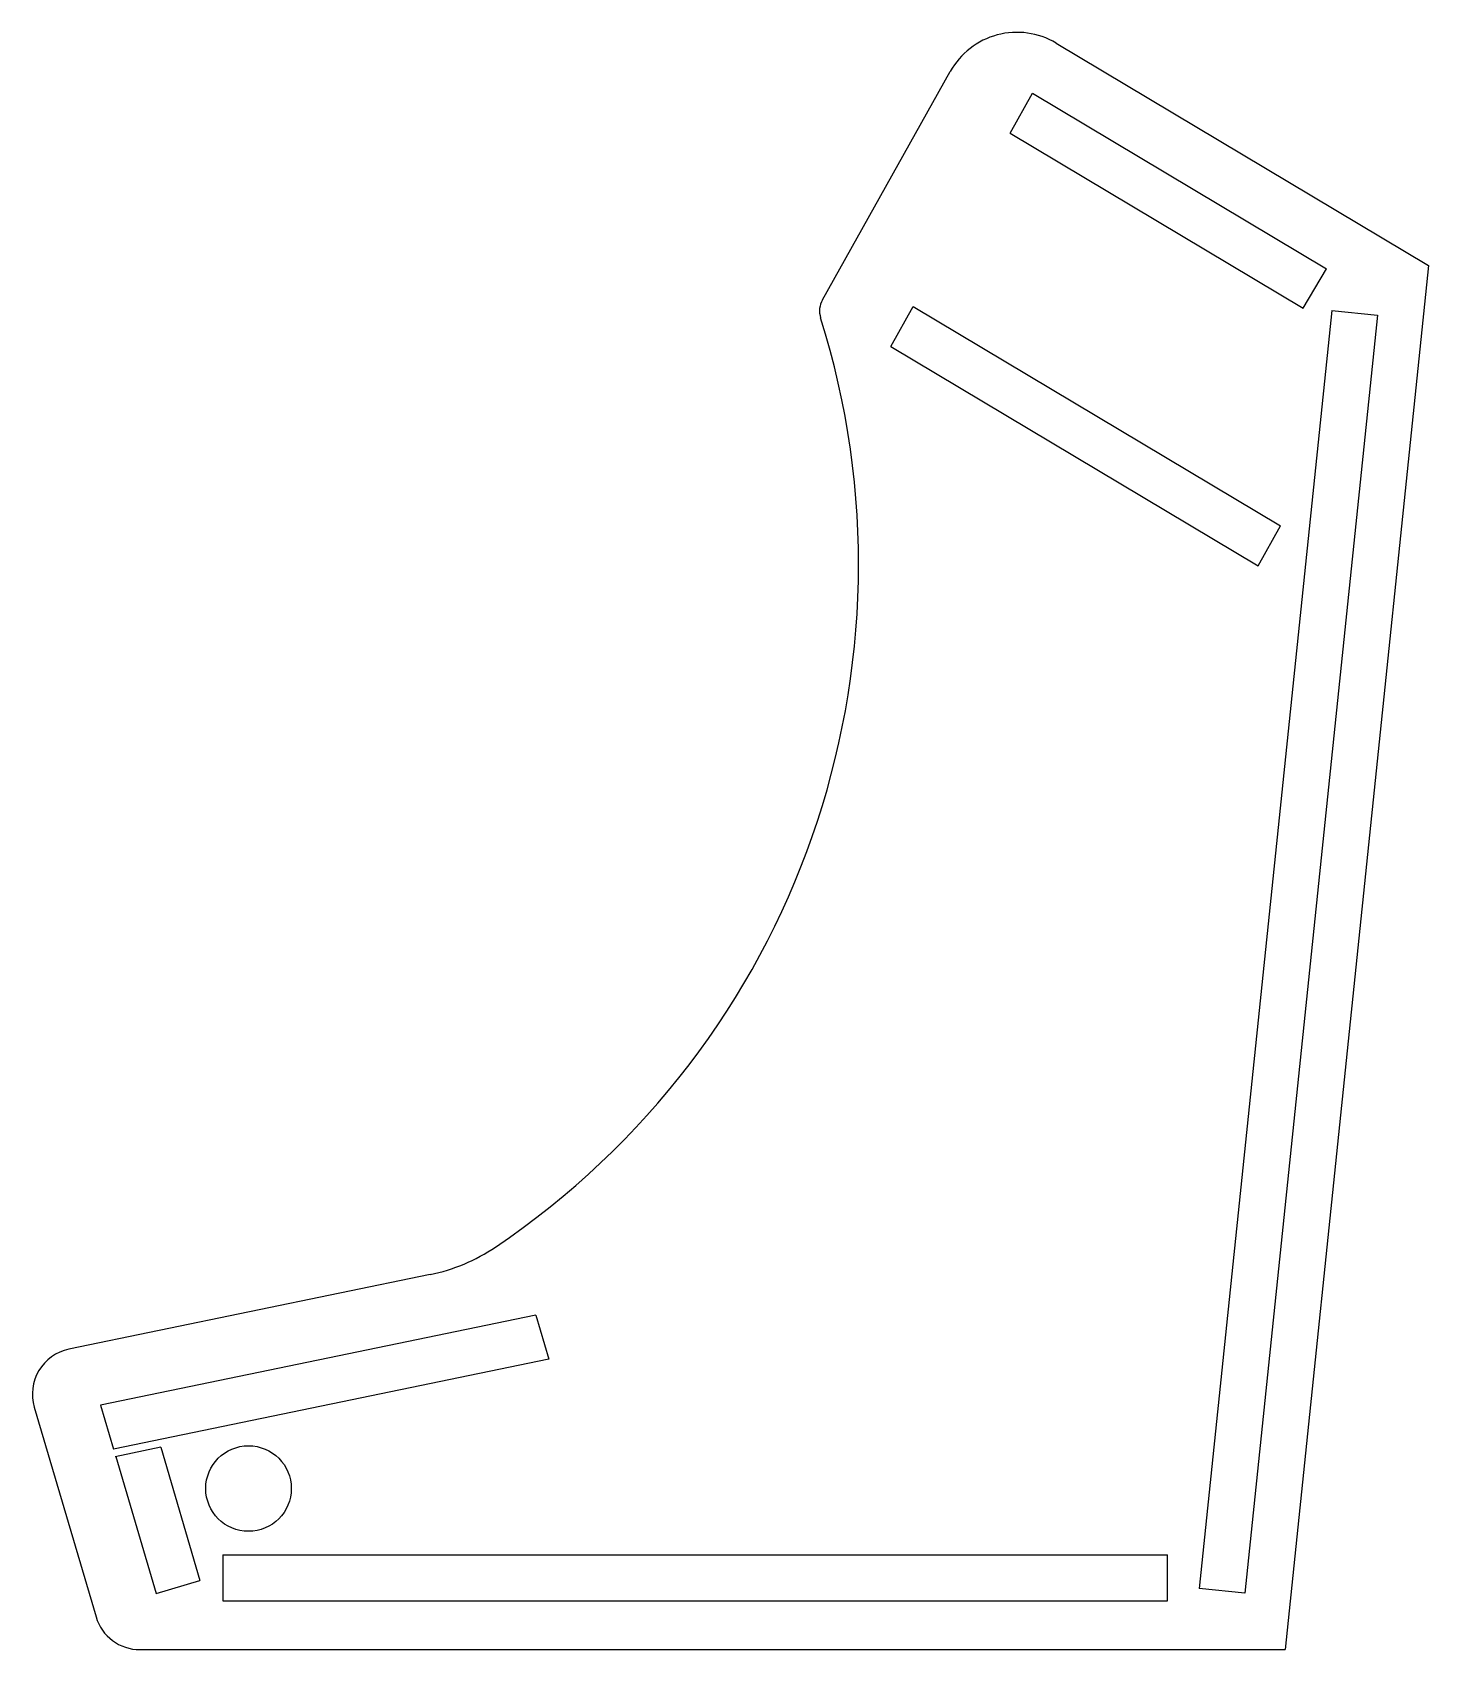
# Model space of a CAD drawing. Header units: millimetres. Extents: x 911 to 1368, y 0 to 529.
import ezdxf

# ---------------------------------------------------------------- set-up
doc = ezdxf.new("R2010")
doc.units = ezdxf.units.MM
doc.layers.add('BLOCK_side_panel', color=7, linetype='CONTINUOUS')

msp = doc.modelspace()

# ---------------------------------------------------------------- linework, layer by layer
at = {"layer": 'BLOCK_side_panel'}
for p, q in [((1246.5, 525.82), (1368.43, 453)), ((1170.02, 441.85), (1211.87, 516.57)), ((1231.49, 496.35), (1238.82, 509.44)), ((1238.82, 509.44), (1335.01, 451.99)), ((1231.49, 496.35), (1327.32, 439.12)), ((1368.43, 453), (1321.43, 0)), ((1327.32, 439.12), (1335.01, 451.99)), ((1192.38, 426.52), (1199.72, 439.61)), ((1199.72, 439.61), (1319.96, 367.8)), ((1336.74, 438.31), (1293.35, 20.03)), ((1351.66, 436.77), (1308.27, 18.49)), ((1336.74, 438.31), (1351.66, 436.77)), ((1192.38, 426.52), (1312.63, 354.71)), ((1312.63, 354.71), (1319.96, 367.8)), ((1041.6, 122.76), (923.38, 98.3)), ((1076.22, 109.5), (933.74, 80.02)), ((1076.22, 109.5), (1080.47, 95.06)), ((1080.47, 95.06), (937.99, 65.58)), ((933.74, 80.02), (937.99, 65.58)), ((912.04, 79.37), (932.26, 10.76)), ((953.44, 66.23), (938.5, 63.13)), ((953.44, 66.23), (966.29, 22.64)), ((938.7, 63.18), (951.9, 18.4)), ((973.82, 31), (1282.93, 31)), ((973.82, 31), (973.82, 16)), ((1282.93, 16), (1282.93, 31)), ((951.9, 18.4), (966.29, 22.64)), ((973.82, 16), (1282.93, 16)), ((1308.27, 18.49), (1293.35, 20.03)), ((946.65, 0), (1321.43, 0))]:
    msp.add_line(p, q, dxfattribs=at)
msp.add_circle((982.18, 52.73), 14, dxfattribs=at)
for centre, radius, start, end in [((1233.68, 504.36), 25, 59.1534, 150.7512), ((1176.57, 438.18), 7.5, 150.7512, -162.5524), ((912.4, 355.16), 269.41, -56.0168, 17.4476), ((1029.45, 181.52), 60, -78.3106, -56.0168), ((926.42, 83.61), 15, 101.6894, -163.5778), ((946.65, 15), 15, -163.5778, -90)]:
    msp.add_arc(centre, radius, start, end, dxfattribs=at)

doc.saveas('drawing.dxf')
